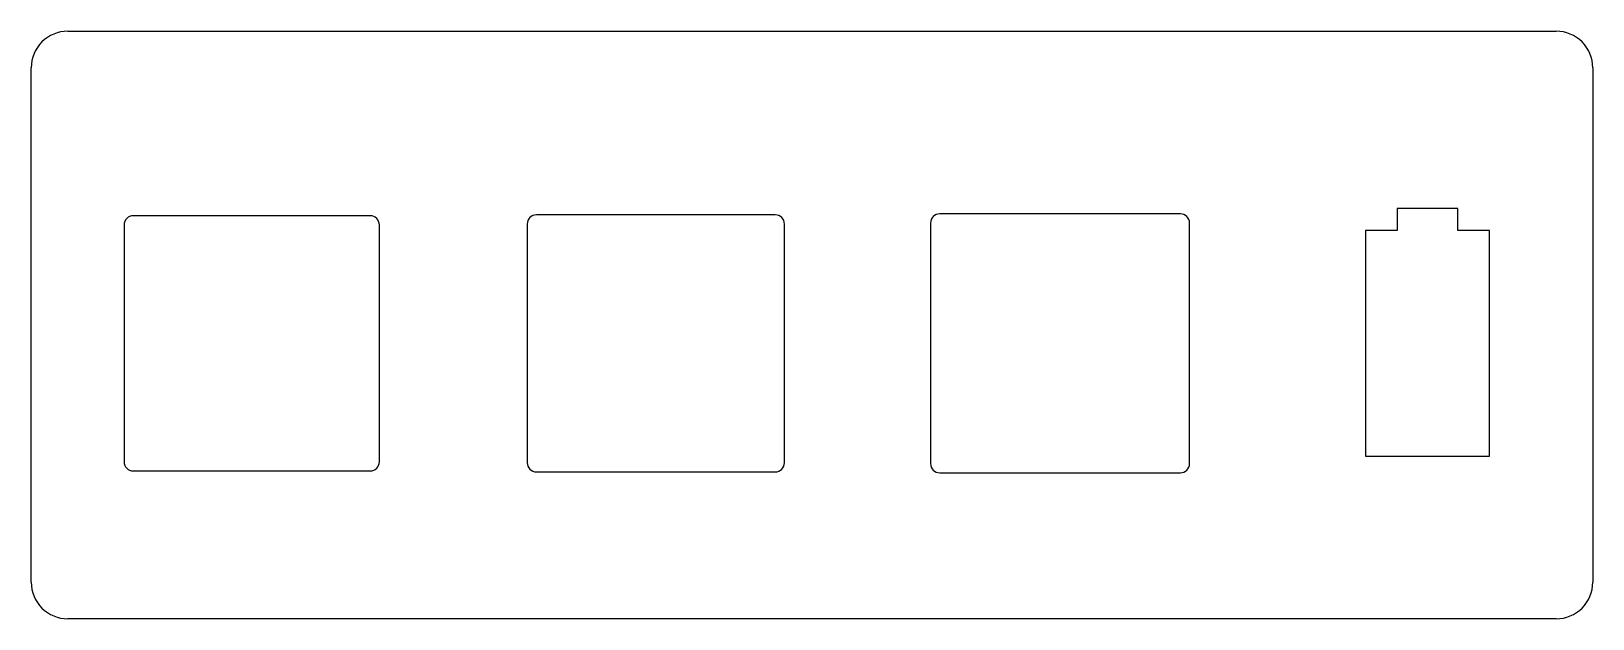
# Model space of a CAD drawing. Header units: millimetres. Extents: x 0 to 85, y 0 to 32.
import ezdxf

# ---------------------------------------------------------------- set-up
doc = ezdxf.new("R2010")
doc.units = ezdxf.units.MM

msp = doc.modelspace()

# ---------------------------------------------------------------- linework, layer by layer
for p, q in [((2, 32), (83, 32)), ((0, 2), (0, 30)), ((85, 30), (85, 2)), ((77.65, 22.35), (74.35, 22.35)), ((74.35, 22.35), (74.35, 21.15)), ((77.65, 21.15), (77.65, 22.35)), ((5.05, 21.45), (5.05, 8.55)), ((18.45, 21.95), (5.55, 21.95)), ((18.95, 8.55), (18.95, 21.45)), ((27, 21.5), (27, 8.5)), ((40.5, 22), (27.5, 22)), ((41, 8.5), (41, 21.5)), ((48.95, 21.55), (48.95, 8.45)), ((62.55, 22.05), (49.45, 22.05)), ((63.05, 8.45), (63.05, 21.55)), ((74.35, 21.15), (72.625, 21.15)), ((72.625, 21.15), (72.625, 8.85)), ((79.375, 21.15), (77.65, 21.15)), ((79.375, 8.85), (79.375, 21.15)), ((72.625, 8.85), (79.375, 8.85)), ((5.55, 8.05), (18.45, 8.05)), ((27.5, 8), (40.5, 8)), ((49.45, 7.95), (62.55, 7.95)), ((83, 0), (2, 0))]:
    msp.add_line(p, q)
for centre, radius, start, end in [((2, 30), 2, 90, 180), ((83, 30), 2, 0, 90), ((5.55, 21.45), 0.5, 90, 180), ((18.45, 21.45), 0.5, 0, 90), ((27.5, 21.5), 0.5, 90, 180), ((40.5, 21.5), 0.5, 0, 90), ((49.45, 21.55), 0.5, 90, 180), ((62.55, 21.55), 0.5, 0, 90), ((5.55, 8.55), 0.5, 180, 270), ((18.45, 8.55), 0.5, 270, 360), ((27.5, 8.5), 0.5, 180, 270), ((40.5, 8.5), 0.5, 270, 360), ((49.45, 8.45), 0.5, 180, 270), ((62.55, 8.45), 0.5, 270, 360), ((2, 2), 2, 180, 270), ((83, 2), 2, 270, 360)]:
    msp.add_arc(centre, radius, start, end)

doc.saveas('drawing.dxf')
